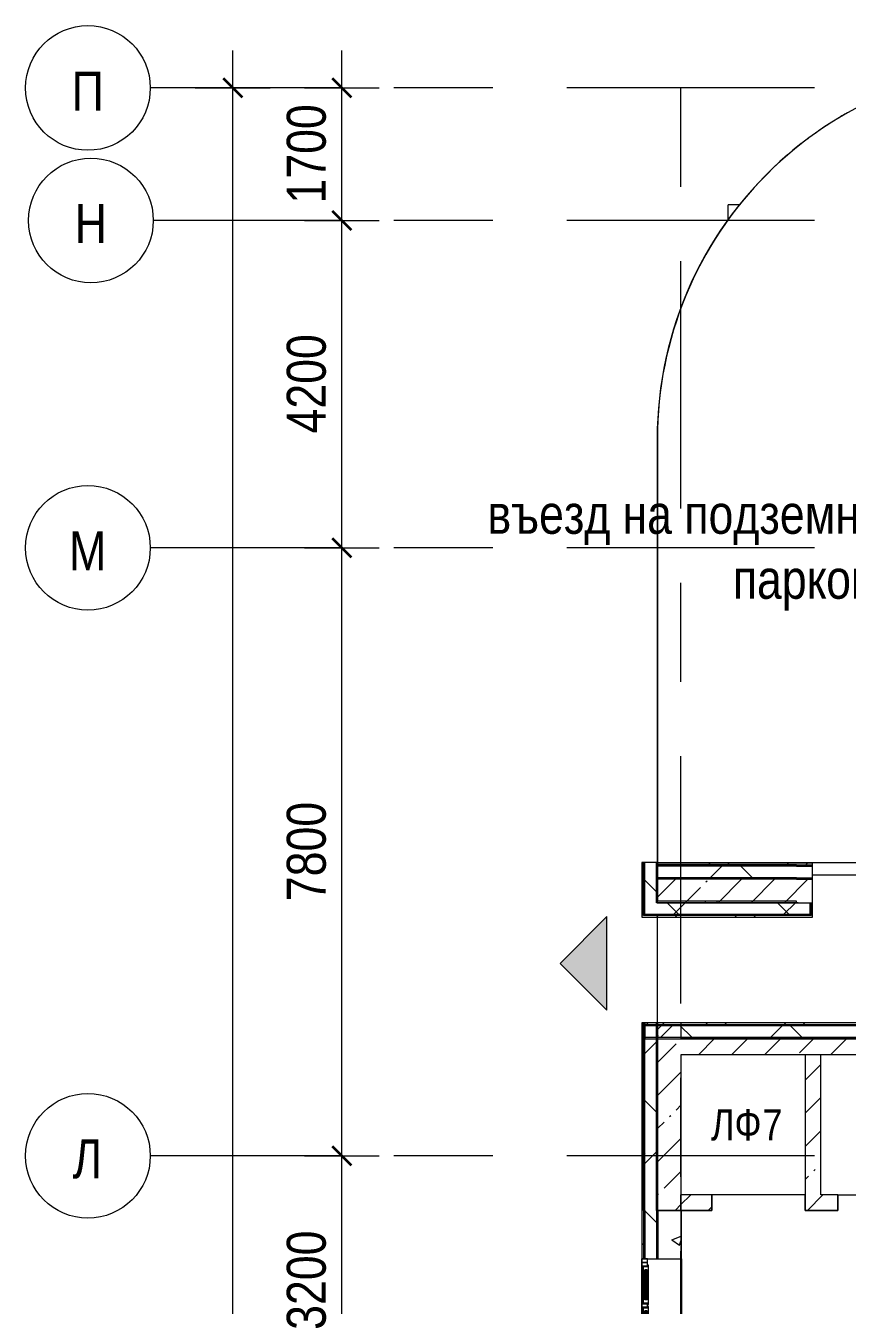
# Model space of a CAD drawing. Header units: millimetres. Extents: x 46431 to 216095, y -43515 to 31605.
# Drawn here: x 48927 to 59473, y 9798 to 26217 of the extents above; entities that cross this region are included whole.
import ezdxf

# ---------------------------------------------------------------- set-up
doc = ezdxf.new("R2010")
doc.units = ezdxf.units.MM
doc.linetypes.add('Осевые', pattern=[6350, 1270, -952.5, 3175, -952.5])
for name, color, linetype, lineweight in [('Двери', 7, 'Continuous', 9), ('Каркас несущий', 7, 'Continuous', 9), ('Каркас_Импост', 7, 'Continuous', 9), ('Общие ребра', 7, 'Continuous', 9), ('Окна', 7, 'Continuous', 9), ('Окна-1', 7, 'Continuous', 18), ('Оси', 7, 'Continuous', 9), ('Оси-1', 7, 'Continuous', 18), ('Оси-2', 7, 'Осевые', 9), ('Остекление', 7, 'Continuous', 9), ('Перекрытия', 7, 'Continuous', 9), ('Размеры', 7, 'Continuous', 9), ('Размеры-200', 7, 'Continuous', 9), ('Стены', 7, 'Continuous', 9), ('Стены-1', 7, 'Continuous', 18), ('Текстовые примечания', 7, 'Continuous', 9), ('Фундамент несущей конструкции', 7, 'Continuous', 9), ('Черная _1 сплошная', 7, 'Continuous', 9), ('Штриховка разреза-3', 7, 'Continuous', 9)]:
    doc.layers.add(name, color=color, linetype=linetype, lineweight=lineweight)
for name, color, linetype, lineweight, true_color in [('Линии-2', 1, 'Continuous', 9, 0xff0000), ('Окна-2', 7, 'Continuous', 9, 0x804000), ('Элементы узлов-2', 1, 'Continuous', 9, 0xff0000)]:
    doc.layers.add(name, color=color, linetype=linetype, lineweight=lineweight, true_color=true_color)
doc.styles.add('Arial Narrow', font='Arial Narrow.ttf', dxfattribs={"height": 500})
doc.styles.add('Arial Narrow_2', font='Arial Narrow.ttf', dxfattribs={"height": 400})
doc.dimstyles.new('Диагональ_-_2_5_мм_Arial_narrow', dxfattribs={"dimscale": 304.8, "dimtxt": 511.715487, "dimasz": 0.787402, "dimexe": 1.574803, "dimexo": 0.0625, "dimgap": 0.19685, "dimtad": 1, "dimdec": 0, "dimzin": 0, "dimdsep": 46, "dimtxsty": 'Arial Narrow', "dimblk1": 'OBLIQUE', "dimblk2": 'OBLIQUE', "dimsah": 1, "dimcen": 0.09, "dimdle": 1.574803, "dimazin": 0, "dimtfac": 1, "dimtdec": 4, "dimtix": 1, "dimtmove": 1, "dimatfit": 3, "dimfxl": 1.574803, "dimfxlon": 1, "dimtvp": 1, "dimtolj": 1, "dimtzin": 0, "dimarcsym": 2})
doc.dimstyles.new('Диагональ_-_2_5_мм_Arial_narrow_1', dxfattribs={"dimscale": 304.8, "dimtxt": 511.715487, "dimasz": 0.787402, "dimexe": 1.574803, "dimexo": 0.0625, "dimgap": 0.19685, "dimtad": 1, "dimdec": 0, "dimzin": 0, "dimdsep": 46, "dimtxsty": 'Arial Narrow', "dimblk1": 'OBLIQUE', "dimblk2": 'OBLIQUE', "dimsah": 1, "dimcen": 0.09, "dimdle": 1.574803, "dimazin": 0, "dimtfac": 1, "dimtdec": 4, "dimtix": 1, "dimtmove": 0, "dimatfit": 3, "dimfxl": 1.574803, "dimfxlon": 1, "dimtvp": 1, "dimtolj": 1, "dimtzin": 0, "dimarcsym": 2})
pattern_1 = [(45, (0, 0), (-502.894, 502.894), []), (45, (0, 762), (-502.894, 502.894), [])]
pattern_2 = [(45, (0, 0), (-424.264, 424.264), [600, -100, 20, -100]), (45, (0, 424), (-424.264, 424.264), [])]
pattern_3 = [(0, (0, 0), (812.8, 203.2), [67.056, -542.544, 67.056, -542.544, -3251.2]), (0, (0, 0), (812.8, 203.2), [-1219.2, 67.056, -1152.144, 67.056, -542.544, -1422.4]), (0, (0, 0), (812.8, 203.2), [-3048, 67.056, -339.344, 67.056, -948.944]), (120, (304.8, 101.6), (-582.37636, 602.30545), [67.056, -542.544, 67.056, -542.544, -3251.2]), (120, (304.8, 101.6), (-582.37636, 602.30545), [-1219.2, 67.056, -1152.144, 67.056, -542.544, -1422.4]), (120, (304.8, 101.6), (-582.37636, 602.30545), [-3048, 67.056, -339.344, 67.056, -948.944]), (240, (406.4, 508), (-230.42364, -805.50545), [67.056, -542.544, 67.056, -542.544, -3251.2]), (240, (406.4, 508), (-230.42364, -805.50545), [-1219.2, 67.056, -1152.144, 67.056, -542.544, -1422.4]), (240, (406.4, 508), (-230.42364, -805.50545), [-3048, 67.056, -339.344, 67.056, -948.944])]
pattern_4 = [(45, (0, 0), (-707.107, 707.107), []), (135, (0, 0), (-707.107, -707.107), [])]
pattern_5 = [(50, (0, 0), (1457.472, -127.512), [152.4, -1676.4]), (355, (0, 0), (-281.942, 1528.454), [121.92, -1341.12]), (100.451, (121.5, -10.6), (1175.54, 1400.933), [129.52, -1424.72]), (46.184, (0, 406.4), (2168.63, -336.34), [228.6, -2514.6]), (96.636, (180.7, 378.4), (1899.22, 1979.42), [194.28, -2137.08]), (351.184, (0, 406.4), (1899.24, 1979.4), [182.88, -2011.68]), (21, (203.2, 304.8), (1212.915, -818.121), [152.4, -1676.4]), (326, (203.2, 304.8), (494.417, 1473.504), [121.92, -1341.12]), (71.451, (304.3, 236.6), (1707.337, 655.37), [129.52, -1424.72]), (37.5, (0, 0), (24.7094, 676.4402), [67.056, -1257.808, 67.056, -1294.384, -1346.2]), (37.5, (0, 0), (24.7094, 676.4402), [-2686.304, 67.056, -1279.144]), (7.5, (0, 0), (534.558, 801.444), [67.056, -709.168, 67.056, -1227.328, -513.08]), (7.5, (0, 0), (534.558, 801.444), [-2070.608, 67.056, -446.024]), (327.5, (-453.14, 0), (1084.7275, -45.831), [67.056, -440.944, 67.056, -1517.904, -2103.12]), (327.5, (-453.14, 0), (1084.7275, -45.831), [-2092.96, 67.056, -2036.064]), (317.5, (-656.3, 0), (1185.035, 203.414), [67.056, -593.344, 67.056, -985.52, -1493.52]), (317.5, (-656.3, 0), (1185.035, 203.414), [-1712.976, 67.056, -1426.464])]

# ---------------------------------------------------------------- blocks, each defined once
blk = doc.blocks.new('Стена наружная на отм_-10_450 - Стена наружная на отм_-10_450-507337-План 1-го этажа на отм_ -6_000')
at = {"layer": 'Фундамент несущей конструкции'}
for p, q in [((57035, 20357), (57032, 20357)), ((57032, 20357), (57032, 15480)), ((57477, 15470), (57477, 15480)), ((57342, 13017), (57477, 13017))]:
    blk.add_line(p, q, dxfattribs=at)
blk = doc.blocks.new('Окно 2-Распашное - Один переплет с многокамерным стеклопакетом - 30674-99 - ОК-1 1200-1800-V13-План 1-го этажа на отм_ -6_000')
at = {"layer": 'Каркас_Импост'}
for p, q in [((-550, 253), (-550, 183)), ((-487, 253), (-550, 253)), ((-550, 183), (-507, 183)), ((-495, 181), (-515, 181)), ((-515, 181), (-515, 167)), ((-515, 167), (-438, 167)), ((-507, 183), (-507, 239)), ((-507, 239), (-487, 239)), ((-21, 239), (-507, 239)), ((-507, 183), (-507, 239)), ((-495, 183), (-507, 183)), ((-438, 237), (-495, 237)), ((-495, 237), (-495, 181)), ((-487, 239), (-487, 253)), ((-487, 253), (-41, 253)), ((-487, 239), (-487, 253)), ((-41, 239), (-487, 239)), ((-458, 185), (-458, 217)), ((-458, 217), (-438, 217)), ((-70, 217), (-458, 217)), ((-458, 217), (-458, 185)), ((-438, 185), (-458, 185)), ((-458, 185), (-70, 185)), ((-438, 217), (-438, 237)), ((-90, 237), (-438, 237)), ((-438, 237), (-438, 217)), ((-438, 217), (-90, 217)), ((-438, 167), (-438, 185)), ((-90, 185), (-438, 185)), ((-438, 185), (-438, 167)), ((-438, 167), (-90, 167)), ((-33, 237), (-90, 237)), ((-90, 237), (-90, 217)), ((-90, 237), (-90, 217)), ((-90, 217), (-70, 217)), ((-70, 185), (-90, 185)), ((-90, 185), (-90, 167)), ((-90, 185), (-90, 167)), ((-90, 167), (-13, 167)), ((-70, 217), (-70, 185)), ((-70, 217), (-70, 185)), ((41, 253), (-41, 253)), ((-41, 253), (-41, 239)), ((-41, 239), (-41, 253)), ((-41, 239), (-21, 239)), ((-33, 181), (-33, 237)), ((-21, 183), (-33, 183)), ((-13, 181), (-33, 181)), ((-21, 239), (-21, 183)), ((-21, 183), (-21, 239)), ((-21, 183), (21, 183)), ((-13, 167), (-13, 181)), ((33, 181), (13, 181)), ((13, 181), (13, 167)), ((13, 167), (90, 167)), ((21, 183), (21, 239)), ((21, 239), (41, 239)), ((21, 239), (21, 183)), ((507, 239), (21, 239)), ((33, 183), (21, 183)), ((90, 237), (33, 237)), ((33, 237), (33, 181)), ((41, 239), (41, 253)), ((41, 253), (487, 253)), ((41, 253), (41, 239)), ((487, 239), (41, 239)), ((70, 185), (70, 217)), ((70, 217), (90, 217)), ((458, 217), (70, 217)), ((70, 185), (70, 217)), ((90, 185), (70, 185)), ((70, 185), (458, 185)), ((90, 217), (90, 237)), ((90, 217), (90, 237)), ((438, 237), (90, 237)), ((90, 217), (438, 217)), ((90, 167), (90, 185)), ((90, 167), (90, 185)), ((438, 185), (90, 185)), ((90, 167), (438, 167)), ((438, 237), (438, 217)), ((495, 237), (438, 237)), ((438, 217), (438, 237)), ((438, 217), (458, 217)), ((458, 185), (438, 185)), ((438, 185), (438, 167)), ((438, 167), (438, 185)), ((438, 167), (515, 167)), ((458, 217), (458, 185)), ((458, 185), (458, 217)), ((550, 253), (487, 253)), ((487, 253), (487, 239)), ((487, 253), (487, 239)), ((487, 239), (507, 239)), ((495, 181), (495, 237)), ((507, 183), (495, 183)), ((515, 181), (495, 181)), ((507, 239), (507, 183)), ((507, 239), (507, 183)), ((507, 183), (550, 183)), ((515, 167), (515, 181)), ((550, 183), (550, 253))]:
    blk.add_line(p, q, dxfattribs=at)
at = {"layer": 'Окна'}
for p, q in [((-438, 253), (-487, 253)), ((-487, 253), (-475, 253)), ((-443, 203), (-443, 213)), ((-85, 213), (-443, 213)), ((-443, 203), (-85, 203)), ((-443, 189), (-443, 199)), ((-85, 199), (-443, 199)), ((-443, 189), (-85, 189)), ((-85, 203), (-85, 213)), ((-85, 189), (-85, 199)), ((-53, 253), (-41, 253)), ((53, 253), (41, 253)), ((85, 203), (85, 213)), ((85, 213), (443, 213)), ((443, 203), (85, 203)), ((85, 189), (85, 199)), ((85, 199), (443, 199)), ((443, 189), (85, 189)), ((438, 253), (487, 253)), ((443, 203), (443, 213)), ((443, 189), (443, 199)), ((487, 253), (475, 253))]:
    blk.add_line(p, q, dxfattribs=at)
at = {"layer": 'Окна-1'}
for p, q in [((-458, 213), (-458, 203)), ((-443, 213), (-458, 213)), ((-458, 203), (-443, 203)), ((-458, 199), (-458, 189)), ((-443, 199), (-458, 199)), ((-458, 189), (-443, 189)), ((-443, 203), (-443, 213)), ((-443, 189), (-443, 199)), ((-70, 213), (-85, 213)), ((-85, 213), (-85, 203)), ((-85, 203), (-70, 203)), ((-70, 199), (-85, 199)), ((-85, 199), (-85, 189)), ((-85, 189), (-70, 189)), ((-70, 203), (-70, 213)), ((-70, 189), (-70, 199)), ((70, 213), (85, 213)), ((70, 203), (70, 213)), ((85, 203), (70, 203)), ((70, 199), (85, 199)), ((70, 189), (70, 199)), ((85, 189), (70, 189)), ((85, 213), (85, 203)), ((85, 199), (85, 189)), ((443, 213), (458, 213)), ((443, 203), (443, 213)), ((458, 203), (443, 203)), ((443, 199), (458, 199)), ((443, 189), (443, 199)), ((458, 189), (443, 189)), ((458, 213), (458, 203)), ((458, 199), (458, 189))]:
    blk.add_line(p, q, dxfattribs=at)
at = {"layer": 'Окна-2'}
for p, q in [((-600, 253), (-600, 183)), ((-550, 253), (-600, 253)), ((-600, 183), (-550, 183)), ((-550, 183), (-550, 253)), ((550, 253), (-550, 253)), ((-550, 183), (-550, 253)), ((-550, 183), (-495, 183)), ((-33, 183), (33, 183)), ((495, 183), (550, 183)), ((600, 253), (550, 253)), ((550, 253), (550, 183)), ((550, 183), (550, 253)), ((550, 183), (600, 183)), ((600, 183), (600, 253))]:
    blk.add_line(p, q, dxfattribs=at)
at = {"layer": 'Остекление'}
for p, q in [((-70, 217), (-458, 217)), ((-458, 217), (-458, 213)), ((-458, 213), (-70, 213)), ((-70, 203), (-458, 203)), ((-458, 203), (-458, 199)), ((-458, 199), (-70, 199)), ((-70, 189), (-458, 189)), ((-458, 189), (-458, 185)), ((-458, 185), (-70, 185)), ((-70, 213), (-70, 217)), ((-70, 199), (-70, 203)), ((-70, 185), (-70, 189)), ((70, 213), (70, 217)), ((70, 217), (458, 217)), ((458, 213), (70, 213)), ((70, 199), (70, 203)), ((70, 203), (458, 203)), ((458, 199), (70, 199)), ((70, 185), (70, 189)), ((70, 189), (458, 189)), ((458, 185), (70, 185)), ((458, 217), (458, 213)), ((458, 203), (458, 199)), ((458, 189), (458, 185))]:
    blk.add_line(p, q, dxfattribs=at)
blk = doc.blocks.new('M_Дверь-Проем - 1200 x 2150 mm-V35-План 1-го этажа на отм_ -6_000')
at = {"layer": 'Черная _1 сплошная'}
blk.add_line((-608, -100), (592, -100), dxfattribs=at)
blk = doc.blocks.new('M_Дверь-Проем - 1400 x 2150 mm-V36-План 1-го этажа на отм_ -6_000')
at = {"layer": 'Черная _1 сплошная'}
blk.add_line((-708, 100), (692, 100), dxfattribs=at)
blk = doc.blocks.new('Ось сетки - По умолчанию 2-349628-План 1-го этажа на отм_ -6_000')
at = {"layer": 'Оси-1'}
blk.add_circle((0, 0), 4, dxfattribs=at)
blk = doc.blocks.new('DIMBLOCK18-План 1-го этажа на отм_ -6_000')
at = {"layer": 'Размеры-200', "lineweight": 35, "transparency": 16777216}
for points in [[(51585, 25417), (51465, 25537), (51705, 25297)], [(51585, -31383), (51465, -31263), (51705, -31503)]]:
    blk.add_hatch(color=256, dxfattribs=at).paths.add_polyline_path(points, flags=0)
at = {"layer": 'Размеры-200', "transparency": 16777216}
for p, q in [((51585, -31863), (51585, 25897)), ((51105, 25417), (52065, 25417)), ((51585, 25417), (51105, 25417)), ((51585, -1816), (51585, -3800)), ((51585, -3800), (51585, -2983)), ((51105, -31383), (52065, -31383)), ((51585, -31383), (51105, -31383))]:
    blk.add_line(p, q, dxfattribs=at)
at = {"layer": 'Размеры-200', "lineweight": 35, "transparency": 16777216}
for p, q in [((51585, 25417), (51465, 25537)), ((51465, 25537), (51705, 25297)), ((51705, 25297), (51585, 25417)), ((51585, -31383), (51465, -31263)), ((51465, -31263), (51705, -31503)), ((51705, -31503), (51585, -31383))]:
    blk.add_line(p, q, dxfattribs=at)
at = {"layer": 'Размеры-200', "color": 0, "transparency": 16777216, "insert": (50879, -3400), "char_height": 500, "width": 1900.66, "attachment_point": 1, "rotation": 90, "line_spacing_factor": 0.974696, "style": 'Arial Narrow'}
blk.add_mtext('56800', dxfattribs=at)
blk = doc.blocks.new('_Oblique')
at = {"color": 0, "linetype": 'ByBlock', "lineweight": -2}
blk.add_line((-0.5, -0.5), (0.5, 0.5), dxfattribs=at)
blk = doc.blocks.new('DIMBLOCK28-План 1-го этажа на отм_ -6_000')
at = {"layer": 'Размеры-200', "lineweight": 35, "transparency": 16777216}
for points in [[(52985, 11717), (52865, 11837), (53105, 11597)], [(52985, 8517), (52865, 8637), (53105, 8397)]]:
    blk.add_hatch(color=256, dxfattribs=at).paths.add_polyline_path(points, flags=0)
for p, q in [((52985, 11717), (52865, 11837)), ((52865, 11837), (53105, 11597)), ((53105, 11597), (52985, 11717)), ((52985, 8517), (52865, 8637)), ((52865, 8637), (53105, 8397)), ((53105, 8397), (52985, 8517))]:
    blk.add_line(p, q, dxfattribs=at)
at = {"layer": 'Размеры-200', "transparency": 16777216}
for p, q in [((52505, 11717), (53465, 11717)), ((52985, 11717), (52505, 11717)), ((52985, 8517), (52985, 11717)), ((52505, 8517), (53465, 8517)), ((52985, 8517), (52505, 8517))]:
    blk.add_line(p, q, dxfattribs=at)
at = {"layer": 'Размеры-200', "color": 0, "transparency": 16777216, "insert": (52279, 9484), "char_height": 500, "width": 1520.53, "attachment_point": 1, "rotation": 90, "line_spacing_factor": 0.974696, "style": 'Arial Narrow'}
blk.add_mtext('3200', dxfattribs=at)
blk = doc.blocks.new('DIMBLOCK29-План 1-го этажа на отм_ -6_000')
at = {"layer": 'Размеры-200', "lineweight": 35, "transparency": 16777216}
for points in [[(52985, 19517), (52865, 19637), (53105, 19397)], [(52985, 11717), (52865, 11837), (53105, 11597)]]:
    blk.add_hatch(color=256, dxfattribs=at).paths.add_polyline_path(points, flags=0)
for p, q in [((52985, 19517), (52865, 19637)), ((52865, 19637), (53105, 19397)), ((53105, 19397), (52985, 19517)), ((52985, 11717), (52865, 11837)), ((52865, 11837), (53105, 11597)), ((53105, 11597), (52985, 11717))]:
    blk.add_line(p, q, dxfattribs=at)
at = {"layer": 'Размеры-200', "transparency": 16777216}
for p, q in [((52505, 19517), (53465, 19517)), ((52985, 19517), (52505, 19517)), ((52985, 11717), (52985, 19517)), ((52505, 11717), (53465, 11717)), ((52985, 11717), (52505, 11717))]:
    blk.add_line(p, q, dxfattribs=at)
at = {"layer": 'Размеры-200', "color": 0, "transparency": 16777216, "insert": (52279, 14984), "char_height": 500, "width": 1520.53, "attachment_point": 1, "rotation": 90, "line_spacing_factor": 0.974696, "style": 'Arial Narrow'}
blk.add_mtext('7800', dxfattribs=at)
blk = doc.blocks.new('DIMBLOCK30-План 1-го этажа на отм_ -6_000')
at = {"layer": 'Размеры-200', "lineweight": 35, "transparency": 16777216}
for points in [[(52985, 23717), (52865, 23837), (53105, 23597)], [(52985, 19517), (52865, 19637), (53105, 19397)]]:
    blk.add_hatch(color=256, dxfattribs=at).paths.add_polyline_path(points, flags=0)
for p, q in [((52985, 23717), (52865, 23837)), ((52865, 23837), (53105, 23597)), ((53105, 23597), (52985, 23717)), ((52985, 19517), (52865, 19637)), ((52865, 19637), (53105, 19397)), ((53105, 19397), (52985, 19517))]:
    blk.add_line(p, q, dxfattribs=at)
at = {"layer": 'Размеры-200', "transparency": 16777216}
for p, q in [((52505, 23717), (53465, 23717)), ((52985, 23717), (52505, 23717)), ((52985, 19517), (52985, 23717)), ((52505, 19517), (53465, 19517)), ((52985, 19517), (52505, 19517))]:
    blk.add_line(p, q, dxfattribs=at)
at = {"layer": 'Размеры-200', "color": 0, "transparency": 16777216, "insert": (52279, 20984), "char_height": 500, "width": 1520.53, "attachment_point": 1, "rotation": 90, "line_spacing_factor": 0.974696, "style": 'Arial Narrow'}
blk.add_mtext('4200', dxfattribs=at)
blk = doc.blocks.new('DIMBLOCK31-План 1-го этажа на отм_ -6_000')
at = {"layer": 'Размеры-200', "lineweight": 35, "transparency": 16777216}
for points in [[(52985, 25417), (52865, 25537), (53105, 25297)], [(52985, 23717), (52865, 23837), (53105, 23597)]]:
    blk.add_hatch(color=256, dxfattribs=at).paths.add_polyline_path(points, flags=0)
at = {"layer": 'Размеры-200', "transparency": 16777216}
for p, q in [((52985, 23717), (52985, 25897)), ((52505, 25417), (53465, 25417)), ((52985, 25417), (52505, 25417)), ((52505, 23717), (53465, 23717)), ((52985, 23717), (52505, 23717))]:
    blk.add_line(p, q, dxfattribs=at)
at = {"layer": 'Размеры-200', "lineweight": 35, "transparency": 16777216}
for p, q in [((52985, 25417), (52865, 25537)), ((52865, 25537), (53105, 25297)), ((53105, 25297), (52985, 25417)), ((52985, 23717), (52865, 23837)), ((52865, 23837), (53105, 23597)), ((53105, 23597), (52985, 23717))]:
    blk.add_line(p, q, dxfattribs=at)
at = {"layer": 'Размеры-200', "color": 0, "transparency": 16777216, "insert": (52279, 23934), "char_height": 500, "width": 1520.53, "attachment_point": 1, "rotation": 90, "line_spacing_factor": 0.974696, "style": 'Arial Narrow'}
blk.add_mtext('1700', dxfattribs=at)

msp = doc.modelspace()

# ---------------------------------------------------------------- hatches: boundary and pattern name
at = {"layer": 'Каркас несущий'}
h = msp.add_hatch(dxfattribs=at)
h.set_pattern_fill('FP_7', color=256, style=0, pattern_type=2)
h.set_pattern_definition(pattern_5)
h.paths.add_polyline_path([(57941.6, 23726.5), (58086.5, 23917.1), (57941.6, 23917.1), (57941.6, 23736.7)], flags=0)
at = {"layer": 'Штриховка разреза-3'}
h = msp.add_hatch(dxfattribs=at)
h.set_pattern_fill('FP_3', color=256, style=0, pattern_type=2)
h.set_pattern_definition(pattern_1)
h.paths.add_polyline_path([(56856.6, 14779.6), (56856.6, 15479.6), (56836.6, 15479.6), (56836.6, 14779.6)], flags=0)
h = msp.add_hatch(dxfattribs=at)
h.set_pattern_fill('FP_6', color=256, style=0, pattern_type=2)
h.set_pattern_definition(pattern_4)
h.paths.add_polyline_path([(57021.6, 14814.6), (57021.6, 15479.6), (56871.6, 15479.6), (56871.6, 14814.6)], flags=0)
h = msp.add_hatch(dxfattribs=at)
h.set_pattern_fill('FP_3', color=256, style=0, pattern_type=2)
h.set_pattern_definition(pattern_1)
h.paths.add_polyline_path([(58821.6, 15449.6), (59026.6, 15449.6), (59026.6, 15469.6), (57031.6, 15469.6), (57031.6, 15449.6), (58138.7, 15449.6)], flags=0)
h = msp.add_hatch(dxfattribs=at)
h.set_pattern_fill('FP_5', color=256, style=0, pattern_type=2)
h.set_pattern_definition(pattern_3)
h.paths.add_polyline_path([(58821.6, 15434.6), (59026.6, 15434.6), (59026.6, 15449.6), (57031.6, 15449.6), (57031.6, 15434.6), (58138.7, 15434.6)], flags=0)
h = msp.add_hatch(dxfattribs=at)
h.set_pattern_fill('FP_6', color=256, style=0, pattern_type=2)
h.set_pattern_definition(pattern_4)
h.paths.add_polyline_path([(59026.6, 15284.6), (59026.6, 15434.6), (57031.6, 15434.6), (57031.6, 15284.6), (58821.6, 15284.6)], flags=0)
h = msp.add_hatch(dxfattribs=at)
h.set_pattern_fill('FP_5', color=256, style=0, pattern_type=2)
h.set_pattern_definition(pattern_3)
h.paths.add_polyline_path([(59026.6, 15264.6), (59026.6, 15284.6), (57031.6, 15284.6), (57031.6, 15264.6), (58821.6, 15264.6)], flags=0)
h = msp.add_hatch(dxfattribs=at)
h.set_pattern_fill('FP_4', color=256, style=0, pattern_type=2)
h.set_pattern_definition(pattern_2)
h.paths.add_polyline_path([(59006.6, 14964.6), (59026.6, 14964.6), (59026.6, 15264.6), (57031.6, 15264.6), (57031.6, 14964.6), (58991.6, 14964.6)], flags=0)
h = msp.add_hatch(dxfattribs=at)
h.set_pattern_fill('FP_6', color=256, style=0, pattern_type=2)
h.set_pattern_definition(pattern_4)
h.paths.add_polyline_path([(58821.6, 14814.6), (58841.6, 14814.6), (58841.6, 14964.6), (57021.6, 14964.6), (57021.6, 14814.6), (58138.7, 14814.6)], flags=0)
h = msp.add_hatch(dxfattribs=at)
h.set_pattern_fill('FP_5', color=256, style=0, pattern_type=2)
h.set_pattern_definition(pattern_3)
h.paths.add_polyline_path([(57041.6, 14964.6), (58821.6, 14964.6), (58821.6, 14984.6), (57041.6, 14984.6)], flags=0)
h = msp.add_hatch(dxfattribs=at)
h.set_pattern_fill('FP_3', color=256, style=0, pattern_type=2)
h.set_pattern_definition(pattern_1)
h.paths.add_polyline_path([(58138.7, 14779.6), (59006.6, 14779.6), (59006.6, 14799.6), (56856.6, 14799.6), (56856.6, 14779.6), (57041.6, 14779.6)], flags=0)
h = msp.add_hatch(dxfattribs=at)
h.set_pattern_fill('FP_5', color=256, style=0, pattern_type=2)
h.set_pattern_definition(pattern_3)
h.paths.add_polyline_path([(58821.6, 14799.6), (58991.6, 14799.6), (58991.6, 14814.6), (56871.6, 14814.6), (56871.6, 14799.6), (58138.7, 14799.6)], flags=0)
h = msp.add_hatch(dxfattribs=at)
h.set_pattern_fill('FP_3', color=256, style=0, pattern_type=2)
h.set_pattern_definition(pattern_1)
h.paths.add_polyline_path([(56836.6, 11017.1), (56856.6, 11017.1), (56856.6, 13422.1), (56836.6, 13422.1), (56836.6, 11254)], flags=0)
h = msp.add_hatch(dxfattribs=at)
h.set_pattern_fill('FP_5', color=256, style=0, pattern_type=2)
h.set_pattern_definition(pattern_3)
h.paths.add_polyline_path([(56856.6, 11017.1), (56871.6, 11017.1), (56871.6, 13422.1), (56856.6, 13422.1), (56856.6, 11254)], flags=0)
h = msp.add_hatch(dxfattribs=at)
h.set_pattern_fill('FP_6', color=256, style=0, pattern_type=2)
h.set_pattern_definition(pattern_4)
h.paths.add_polyline_path([(56871.6, 11017.1), (57021.6, 11017.1), (57021.6, 13422.1), (56871.6, 13422.1), (56871.6, 11254)], flags=0)
h = msp.add_hatch(dxfattribs=at)
h.set_pattern_fill('FP_3', color=256, style=0, pattern_type=2)
h.set_pattern_definition(pattern_1)
h.paths.add_polyline_path([(61105.2, 13402.1), (61236.6, 13402.1), (61236.6, 13422.1), (56874.1, 13422.1), (56874.1, 13402.1), (60681.4, 13402.1)], flags=0)
h = msp.add_hatch(dxfattribs=at)
h.set_pattern_fill('FP_5', color=256, style=0, pattern_type=2)
h.set_pattern_definition(pattern_3)
h.paths.add_polyline_path([(60681.4, 13387.1), (61256.6, 13387.1), (61256.6, 13402.1), (56874.1, 13402.1), (56874.1, 13387.1), (59833.9, 13387.1)], flags=0)
h = msp.add_hatch(dxfattribs=at)
h.set_pattern_fill('FP_6', color=256, style=0, pattern_type=2)
h.set_pattern_definition(pattern_4)
h.paths.add_polyline_path([(60681.4, 13237.1), (61271.6, 13237.1), (61271.6, 13387.1), (56874.1, 13387.1), (56874.1, 13237.1), (59833.9, 13237.1)], flags=0)
h = msp.add_hatch(dxfattribs=at)
h.set_pattern_fill('FP_5', color=256, style=0, pattern_type=2)
h.set_pattern_definition(pattern_3)
h.paths.add_polyline_path([(57021.6, 11017.1), (57041.6, 11017.1), (57041.6, 13422.1), (57021.6, 13422.1), (57021.6, 11254)], flags=0)
h = msp.add_hatch(dxfattribs=at)
h.set_pattern_fill('FP_4', color=256, style=0, pattern_type=2)
h.set_pattern_definition(pattern_2)
h.paths.add_polyline_path([(57291.1, 11017.1), (57341.6, 11017.1), (57341.6, 13422.1), (57041.6, 13422.1), (57041.6, 11017.1)], flags=0)
h = msp.add_hatch(dxfattribs=at)
h.set_pattern_fill('FP_5', color=256, style=0, pattern_type=2)
h.set_pattern_definition(pattern_3)
h.paths.add_polyline_path([(60681.4, 13217.1), (61421.6, 13217.1), (61421.6, 13237.1), (56874.1, 13237.1), (56874.1, 13217.1), (59833.9, 13217.1)], flags=0)
h = msp.add_hatch(dxfattribs=at)
h.set_pattern_fill('FP_4', color=256, style=0, pattern_type=2)
h.set_pattern_definition(pattern_2)
h.paths.add_polyline_path([(60681.4, 13017.1), (61431.6, 13017.1), (61431.6, 13217.1), (57341.6, 13217.1), (57341.6, 13017.1), (59833.9, 13017.1)], flags=0)
h = msp.add_hatch(dxfattribs=at)
h.set_pattern_fill('FP_4', color=256, style=0, pattern_type=2)
h.set_pattern_definition(pattern_2)
h.paths.add_polyline_path([(58931.6, 11217.1), (59131.6, 11217.1), (59131.6, 13017.1), (58931.6, 13017.1), (58931.6, 12480.7)], flags=0)
h = msp.add_hatch(dxfattribs=at)
h.set_pattern_fill('FP_4', color=256, style=0, pattern_type=2)
h.set_pattern_definition(pattern_2)
h.paths.add_polyline_path([(60751.6, 11017.1), (61431.6, 11017.1), (61431.6, 11217.1), (60751.6, 11217.1)], flags=0)
h.paths.add_polyline_path([(57331.6, 11017.1), (57731.6, 11017.1), (57731.6, 11217.1), (57331.6, 11217.1)], flags=0)
h.paths.add_polyline_path([(59351.6, 11017.1), (59351.6, 11217.1), (58931.6, 11217.1), (58931.6, 11017.1)], flags=0)
h = msp.add_hatch(dxfattribs=at)
h.set_pattern_fill('FP_3', color=256, style=0, pattern_type=2)
h.set_pattern_definition(pattern_1)
h.paths.add_polyline_path([(56856.6, 8517.1), (56856.6, 9197.1), (56836.6, 9197.1), (56836.6, 8517.1)], flags=0)
h.paths.add_polyline_path([(56856.6, 10397.1), (56856.6, 11017.1), (56836.6, 11017.1), (56836.6, 10397.1)], flags=0)
h = msp.add_hatch(dxfattribs=at)
h.set_pattern_fill('FP_6', color=256, style=0, pattern_type=2)
h.set_pattern_definition(pattern_4)
h.paths.add_polyline_path([(56871.6, 8517.1), (57021.6, 8517.1), (57021.6, 9197.1), (56871.6, 9197.1), (56871.6, 8800.5)], flags=0)
h.paths.add_polyline_path([(57021.6, 10397.1), (57021.6, 11017.1), (56871.6, 11017.1), (56871.6, 10397.1)], flags=0)
h = msp.add_hatch(dxfattribs=at)
h.set_pattern_fill('FP_5', color=256, style=0, pattern_type=2)
h.set_pattern_definition(pattern_3)
h.paths.add_polyline_path([(57041.6, 8517.1), (57041.6, 9197.1), (57021.6, 9197.1), (57021.6, 8517.1)], flags=0)
h.paths.add_polyline_path([(57021.6, 10397.1), (57041.6, 10397.1), (57041.6, 11017.1), (57021.6, 11017.1), (57021.6, 10640.6)], flags=0)
h = msp.add_hatch(dxfattribs=at)
h.set_pattern_fill('FP_7', color=256, style=0, pattern_type=2)
h.set_pattern_definition(pattern_5)
h.paths.add_polyline_path([(57341.6, 8517.1), (57341.6, 9197.1), (57041.6, 9197.1), (57041.6, 8517.1)], flags=0)
h.paths.add_polyline_path([(57291.1, 10397.1), (57341.6, 10397.1), (57341.6, 11017.1), (57041.6, 11017.1), (57041.6, 10397.1)], flags=0)
at = {"layer": 'Элементы узлов-2'}
msp.add_hatch(color=256, dxfattribs=at).paths.add_polyline_path([(56386.9, 13585.4), (56386.9, 14785.4), (55786.9, 14185.4)], flags=0)

# ---------------------------------------------------------------- linework, layer by layer
at = {"layer": 'Каркас несущий'}
for p in [(57941.6, 23726.5), (58086.5, 23917.1)]:
    msp.add_line(p, (57941.6, 23917.1), dxfattribs=at)
at = {"layer": 'Линии-2'}
for p, q in [((56386.9, 14785.4), (55786.9, 14185.4)), ((56386.9, 13585.4), (56386.9, 14785.4)), ((55786.9, 14185.4), (56386.9, 13585.4))]:
    msp.add_line(p, q, dxfattribs=at)
at = {"layer": 'Общие ребра'}
for p, q in [((56856.6, 14799.6), (56856.6, 15479.6)), ((56871.6, 14814.6), (56871.6, 15479.6)), ((57021.6, 14964.6), (57021.6, 15479.6)), ((58821.6, 15449.6), (57031.6, 15449.6)), ((58821.6, 15434.6), (57031.6, 15434.6)), ((58821.6, 15449.6), (59026.6, 15449.6)), ((58821.6, 15434.6), (59026.6, 15434.6)), ((58821.6, 15284.6), (57031.6, 15284.6)), ((58821.6, 15284.6), (59026.6, 15284.6)), ((58821.6, 15264.6), (57031.6, 15264.6)), ((58821.6, 15264.6), (59026.6, 15264.6)), ((57041.6, 14964.6), (57021.6, 14964.6)), ((58821.6, 14964.6), (57041.6, 14964.6)), ((58821.6, 14964.6), (58841.6, 14964.6)), ((58841.6, 14964.6), (58821.6, 14964.6)), ((58841.6, 14964.6), (58991.6, 14964.6)), ((58991.6, 14964.6), (59006.6, 14964.6)), ((58991.6, 14964.6), (58991.6, 14814.6)), ((59006.6, 14964.6), (59026.6, 14964.6)), ((59006.6, 14964.6), (59006.6, 14799.6)), ((56871.6, 14799.6), (56856.6, 14799.6)), ((57021.6, 14814.6), (56871.6, 14814.6)), ((57041.6, 14799.6), (56871.6, 14799.6)), ((57041.6, 14814.6), (57021.6, 14814.6)), ((58821.6, 14814.6), (57041.6, 14814.6)), ((58821.6, 14799.6), (57041.6, 14799.6)), ((58841.6, 14814.6), (58821.6, 14814.6)), ((58991.6, 14799.6), (58821.6, 14799.6)), ((58991.6, 14814.6), (58841.6, 14814.6)), ((59006.6, 14799.6), (58991.6, 14799.6)), ((56856.6, 11017.1), (56856.6, 13422.1)), ((56871.6, 11017.1), (56871.6, 13422.1)), ((56874.1, 13402.1), (61236.6, 13402.1)), ((56874.1, 13387.1), (61236.6, 13387.1)), ((57021.6, 11017.1), (57021.6, 13422.1)), ((57041.6, 11017.1), (57041.6, 13422.1)), ((56874.1, 13237.1), (61236.6, 13237.1)), ((57341.6, 13217.1), (61236.6, 13217.1)), ((61236.6, 13217.1), (57341.6, 13217.1)), ((56856.6, 11017.1), (56856.6, 10397.1)), ((56871.6, 11017.1), (56871.6, 10397.1)), ((57021.6, 11017.1), (57021.6, 10397.1)), ((57041.6, 11017.1), (57341.6, 11017.1)), ((57341.6, 11017.1), (57041.6, 11017.1)), ((57041.6, 11017.1), (57041.6, 10397.1)), ((57341.6, 11017.1), (57731.6, 11017.1)), ((57341.6, 10397.1), (57341.6, 11015.1)), ((57341.6, 11015.1), (57341.6, 10397.1)), ((58931.6, 11017.1), (59351.6, 11017.1))]:
    msp.add_line(p, q, dxfattribs=at)
at = {"layer": 'Оси-2'}
for p, q in [((150171.6, 25417.1), (50527.1, 25417.1)), ((57331.6, 25417.1), (57331.6, -41733.9)), ((150171.6, 23717.1), (50565.6, 23717.1)), ((150171.6, 19517.1), (50527.1, 19517.1)), ((150171.6, 11717.1), (50527.1, 11717.1))]:
    msp.add_line(p, q, dxfattribs=at)
at = {"layer": 'Перекрытия'}
for p, q in [((57031.6, 20915.1), (57031.6, 15479.6)), ((57035.2, 20918.3), (57035.2, 15479.6)), ((57031.6, 20357.1), (57031.6, 15479.6)), ((57035.2, 15479.6), (61236.6, 15479.6)), ((61236.6, 15317.1), (59026.6, 15317.1)), ((57031.6, 14779.6), (57031.6, 13422.1)), ((57341.6, 13017.1), (57476.6, 13017.1)), ((57341.6, 13017.1), (61331.6, 13017.1)), ((57476.6, 13017.1), (61431.6, 13017.1)), ((57731.6, 11217.1), (57731.6, 11017.1)), ((58931.6, 11017.1), (58931.6, 11217.1)), ((59351.6, 11217.1), (59351.6, 11017.1)), ((57731.6, 11017.1), (57031.6, 11017.1)), ((57731.6, 11017.1), (57341.6, 11017.1)), ((57341.6, 11017.1), (57341.6, 8617.1)), ((59351.6, 11017.1), (58931.6, 11017.1)), ((59351.6, 11017.1), (58931.6, 11017.1))]:
    msp.add_line(p, q, dxfattribs=at)
for centre, radius, start, end in [((61835.2, 20918.3), 4800, 89.98263, 180), ((61834.6, 20915.1), 4803, 122.42843, 124.64072), ((61834.6, 20915.1), 4803, 119.63804, 121.6866), ((61834.6, 20915.1), 4803, 125.19793, 127.59573), ((61834.6, 20915.1), 4803, 127.94329, 130.55151), ((61834.6, 20915.1), 4803, 130.6605, 180)]:
    msp.add_arc(centre, radius, start, end, dxfattribs=at)
at = {"layer": 'Стены'}
for p, q in [((56836.6, 10397.1), (57341.6, 10397.1)), ((56836.6, 9197.1), (56836.6, 10397.1)), ((57341.6, 10397.1), (57343.6, 10397.1)), ((57343.6, 10397.1), (57343.6, 9197.1))]:
    msp.add_line(p, q, dxfattribs=at)
at = {"layer": 'Стены-1'}
for p, q in [((56836.6, 15479.6), (56836.6, 14779.6)), ((57041.6, 15479.6), (56836.6, 15479.6)), ((58821.6, 15469.6), (57031.6, 15469.6)), ((57031.6, 15469.6), (57031.6, 14964.6)), ((57041.6, 14984.6), (57041.6, 15479.6)), ((59026.6, 15469.6), (58821.6, 15469.6)), ((59026.6, 15449.6), (59026.6, 15469.6)), ((59026.6, 15434.6), (59026.6, 15449.6)), ((59026.6, 15284.6), (59026.6, 15434.6)), ((59026.6, 15264.6), (59026.6, 15284.6)), ((59026.6, 14964.6), (59026.6, 15264.6)), ((57031.6, 14964.6), (58821.6, 14964.6)), ((58821.6, 14984.6), (57041.6, 14984.6)), ((58821.6, 14964.6), (58821.6, 14984.6)), ((59026.6, 14779.6), (59026.6, 14964.6)), ((56836.6, 14779.6), (56856.6, 14779.6)), ((56856.6, 14779.6), (57041.6, 14779.6)), ((57041.6, 14779.6), (58821.6, 14779.6)), ((58821.6, 14779.6), (59006.6, 14779.6)), ((59006.6, 14779.6), (59026.6, 14779.6)), ((56836.6, 13422.1), (56836.6, 11017.1)), ((57341.6, 13422.1), (56836.6, 13422.1)), ((61236.6, 13422.1), (56874.1, 13422.1)), ((56874.1, 13422.1), (56874.1, 13217.1)), ((57341.6, 13217.1), (57341.6, 13422.1)), ((56874.1, 13217.1), (57341.6, 13217.1)), ((57341.6, 11017.1), (57341.6, 13017.1)), ((57341.6, 13017.1), (58931.6, 13017.1)), ((58931.6, 13017.1), (58931.6, 11217.1)), ((59131.6, 13017.1), (61431.6, 13017.1)), ((59131.6, 11217.1), (59131.6, 13017.1)), ((57731.6, 11217.1), (57331.6, 11217.1)), ((57331.6, 11217.1), (57331.6, 11017.1)), ((57731.6, 11017.1), (57731.6, 11217.1)), ((58931.6, 11217.1), (58931.6, 11017.1)), ((59351.6, 11217.1), (59131.6, 11217.1)), ((59351.6, 11017.1), (59351.6, 11217.1)), ((56836.6, 11017.1), (56836.6, 10397.1)), ((57331.6, 11017.1), (57341.6, 11017.1)), ((57341.6, 11015.1), (57341.6, 11017.1)), ((57343.6, 10397.1), (57343.6, 11015.1)), ((56836.6, 10397.1), (57341.6, 10397.1)), ((57341.6, 10397.1), (57343.6, 10397.1))]:
    msp.add_line(p, q, dxfattribs=at)

# ---------------------------------------------------------------- block references
at = {"layer": 'Двери', "rotation": 180}
msp.add_blockref('M_Дверь-Проем - 1200 x 2150 mm-V35-План 1-го этажа на отм_ -6_000', (58323.4, 11117.1), dxfattribs=at)
at = {"layer": 'Двери'}
msp.add_blockref('M_Дверь-Проем - 1400 x 2150 mm-V36-План 1-го этажа на отм_ -6_000', (60059.8, 11117.1), dxfattribs=at)
at = {"layer": 'Окна', "rotation": 90}
msp.add_blockref('Окно 2-Распашное - Один переплет с многокамерным стеклопакетом - 30674-99 - ОК-1 1200-1800-V13-План 1-го этажа на отм_ -6_000', (57089.1, 9797.1), dxfattribs=at)
at = {"layer": 'Оси-1', "xscale": 199.9999999999999, "yscale": 199.9999999999999, "zscale": 199.9999999999999, "rotation": 89.99999999999982}
for p in [(49727.1, 25417.1), (49765.6, 23717.1), (49727.1, 19517.1), (49727.1, 11717.1)]:
    msp.add_blockref('Ось сетки - По умолчанию 2-349628-План 1-го этажа на отм_ -6_000', p, dxfattribs=at)
at = {"layer": 'Фундамент несущей конструкции'}
msp.add_blockref('Стена наружная на отм_-10_450 - Стена наружная на отм_-10_450-507337-План 1-го этажа на отм_ -6_000', (0, 0), dxfattribs=at)

# ---------------------------------------------------------------- texts
at = {"layer": 'Оси', "char_height": 500, "attachment_point": 1, "style": 'Arial Narrow'}
for s, insert, width in [('\\fArial Narrow|b0|i0|c204|p34|;П', (49518.9, 25627.7), 497.046), ('\\fArial Narrow|b0|i0|c204|p34|;Н', (49557.4, 23927.7), 497.046), ('\\fArial Narrow|b0|i0|c204|p34|;М', (49485.9, 19727.7), 577.215), ('\\fArial Narrow|b0|i0|c204|p34|;Л', (49531.9, 11927.7), 464.979)]:
    msp.add_mtext(s, dxfattribs=dict(at, insert=insert, width=width))
at = {"layer": 'Текстовые примечания', "attachment_point": 1}
for s, insert, char_height, width, style in [('\\fArial Narrow|b0|i0|c204|p34|; ', (56428.6, 20197.2), 500, 192.405, 'Arial Narrow'), ('\\fArial Narrow|b0|i0|c204|p34|; ', (57222.4, 20197.2), 500, 192.405, 'Arial Narrow'), ('въезд', (54854.4, 20197.2), 500, 1908.016, 'Arial Narrow'), ('на', (56587.4, 20197.2), 500, 769.62, 'Arial Narrow'), ('подземную', (57381.1, 20197.2), 500, 3623.628, 'Arial Narrow'), ('парковку', (58002.9, 19363.8), 500, 2870.041, 'Arial Narrow'), ('ЛФ', (57723.1, 12314.1), 400, 801.687, 'Arial Narrow_2'), ('\\fArial Narrow|b0|i0|c204|p34|;7', (58384.6, 12314.1), 400, 320.675, 'Arial Narrow_2')]:
    msp.add_mtext(s, dxfattribs=dict(at, insert=insert, char_height=char_height, width=width, style=style))

# ---------------------------------------------------------------- dimensions: what is measured, and where the dimension line sits
at = {"layer": 'Размеры'}
dim = msp.add_linear_dim(base=(51585.5, 25417.1), p1=(51105.5, -31382.9), p2=(51105.5, 25417.1), angle=90, dimstyle='Диагональ_-_2_5_мм_Arial_narrow', override={"dimpost": '<>', "dimfxl": 56800}, dxfattribs=at)
dim.commit()
dim.dimension.update_dxf_attribs({"geometry": 'DIMBLOCK18-План 1-го этажа на отм_ -6_000', "text_midpoint": (51212.6, -2449.9), "dimtype": 160, "text_rotation": 90})
for base, p1, p2, override, picture, middle in [((52985.5, 25417.1), (52505.5, 23717.1), (52505.5, 25417.1), {"dimpost": '<>', "dimfxl": 1700}, 'DIMBLOCK31-План 1-го этажа на отм_ -6_000', (52670.2, 24567.1)), ((52985.5, 23717.1), (52505.5, 19517.1), (52505.5, 23717.1), {"dimpost": '<>', "dimfxl": 4200}, 'DIMBLOCK30-План 1-го этажа на отм_ -6_000', (52670.2, 21617.1)), ((52985.5, 19517.1), (52505.5, 11717.1), (52505.5, 19517.1), {"dimpost": '<>', "dimfxl": 7800}, 'DIMBLOCK29-План 1-го этажа на отм_ -6_000', (52670.2, 15617.1)), ((52985.5, 11717.1), (52505.5, 8517.1), (52505.5, 11717.1), {"dimpost": '<>', "dimfxl": 3200}, 'DIMBLOCK28-План 1-го этажа на отм_ -6_000', (52670.2, 10117.1))]:
    dim = msp.add_linear_dim(base=base, p1=p1, p2=p2, angle=90, dimstyle='Диагональ_-_2_5_мм_Arial_narrow_1', override=override, dxfattribs=at)
    dim.commit()
    dim.dimension.update_dxf_attribs({"geometry": picture, "text_midpoint": middle})

doc.saveas('drawing.dxf')
